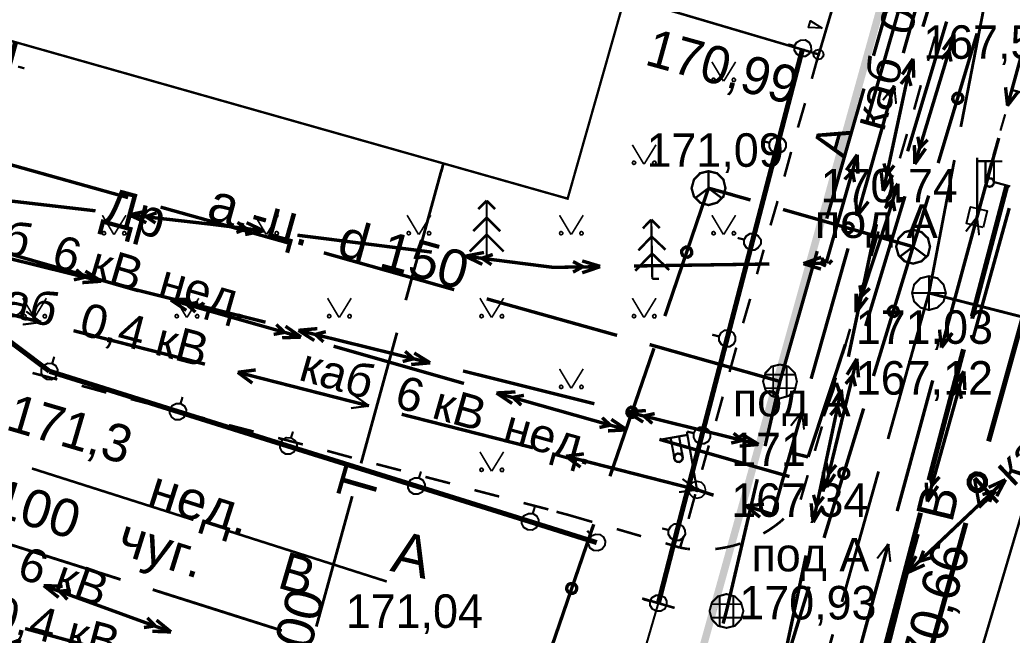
# Model space of a CAD drawing. Extents: x -2634 to -2115, y -2142 to -1393.
# Drawn here: x -2358.45 to -2329.15, y -1896.02 to -1877.85 of the extents above; entities that cross this region are included whole.
import ezdxf

# ---------------------------------------------------------------- set-up
doc = ezdxf.new("R2010")
doc.units = 0
doc.header["$MEASUREMENT"] = 0
for name, color, linetype in [('500_Дополн-Бордюры__п', 7, 'Continuous'), ('500_Дороги-Проезжие_ч', 7, 'Continuous'), ('500_Линии_-Линии_связ', 7, 'Continuous'), ('500_Линии_-Смотровые_', 7, 'Continuous'), ('500_Линии_-Фонари_час', 7, 'Continuous'), ('500_Линии_-Электрокаб', 7, 'Continuous'), ('500_Объект-Опоры', 7, 'Continuous'), ('500_Огражд-Ограждения', 7, 'Continuous'), ('500_Растит-Газоны__са', 7, 'Continuous'), ('500_Растит-Лес_и_лесо', 7, 'Continuous'), ('500_Рельеф-Высотные_о', 7, 'Continuous'), ('500_Строен-Здания', 7, 'Continuous'), ('500_Трубоп-Водопровод', 7, 'Continuous'), ('500_Трубоп-Канализаци', 7, 'Continuous'), ('500_Трубоп-Смотровые_', 7, 'Continuous'), ('500_Трубоп-Сооружения', 7, 'Continuous'), ('500_Трубоп-Теплосети', 7, 'Continuous'), ('Красные_ли-Красные_ли', 7, 'Continuous'), ('Красные_ли-Оси_улиц_к', 7, 'Continuous')]:
    doc.layers.add(name, color=color, linetype=linetype)
doc.styles.add('TARIAL', font='Arial')

# ---------------------------------------------------------------- blocks, each defined once
blk = doc.blocks.new('block_25')
at = {"layer": '500_Растит-Газоны__са', "color": 0, "const_width": 0.05}
for points in [[(2.35, 3.02), (2.69, 2.45)], [(2.7, 2.45), (3.05, 3.02)], [(0, 0.57), (0.34, 0)], [(0.35, 0), (0.7, 0.57)]]:
    blk.add_lwpolyline(points, dxfattribs=at)
for points in [[(2.4, 2.54), (2.42, 2.53), (2.44, 2.51), (2.45, 2.49), (2.44, 2.46), (2.42, 2.45), (2.4, 2.44), (2.37, 2.45), (2.36, 2.46), (2.35, 2.49), (2.36, 2.51), (2.37, 2.53)], [(3, 2.54), (3.02, 2.53), (3.04, 2.51), (3.05, 2.49), (3.04, 2.46), (3.02, 2.44), (3, 2.44), (2.97, 2.44), (2.96, 2.46), (2.95, 2.49), (2.96, 2.51), (2.97, 2.53)], [(0.05, 0.09), (0.07, 0.08), (0.09, 0.06), (0.1, 0.04), (0.09, 0.01), (0.07, 0), (0.05, -0.01), (0.02, 0), (0.01, 0.01), (0, 0.04), (0.01, 0.06), (0.02, 0.08)], [(0.65, 0.09), (0.68, 0.08), (0.69, 0.06), (0.7, 0.04), (0.69, 0.01), (0.68, -0.01), (0.65, -0.01), (0.63, -0.01), (0.61, 0.01), (0.6, 0.04), (0.61, 0.06), (0.63, 0.08)]]:
    blk.add_lwpolyline(points, close=True, dxfattribs=at)

msp = doc.modelspace()

# ---------------------------------------------------------------- linework, layer by layer
at = {"layer": '500_Дополн-Бордюры__п', "color": 1, "const_width": 0.075}
for points in [[(-2331.64, -1879.06), (-2331.43, -1878.34)], [(-2334.87, -1878.87), (-2335.07, -1879.59)], [(-2332.05, -1880.5), (-2331.85, -1879.78)], [(-2335.27, -1880.31), (-2335.48, -1881.03)], [(-2332.47, -1881.94), (-2332.26, -1881.22)], [(-2335.68, -1881.75), (-2335.88, -1882.48)], [(-2332.89, -1883.38), (-2332.68, -1882.66)], [(-2336.08, -1883.2), (-2336.29, -1883.92)], [(-2333.31, -1884.82), (-2333.1, -1884.1)], [(-2336.49, -1884.64), (-2336.69, -1885.36)], [(-2333.73, -1886.26), (-2333.52, -1885.54)], [(-2336.89, -1886.09), (-2337.1, -1886.81)], [(-2334.15, -1887.7), (-2333.94, -1886.98)], [(-2337.3, -1887.53), (-2337.5, -1888.25)], [(-2358.08, -1888.28), (-2357.35, -1888.47)], [(-2334.56, -1889.14), (-2334.36, -1888.42)], [(-2356.63, -1888.66), (-2355.9, -1888.86)], [(-2355.18, -1889.05), (-2354.45, -1889.24)], [(-2337.7, -1888.98), (-2337.9, -1889.7)], [(-2353.73, -1889.43), (-2353, -1889.62)], [(-2352.28, -1889.82), (-2351.55, -1890.01)], [(-2334.98, -1890.58), (-2334.77, -1889.86)], [(-2350.83, -1890.2), (-2350.1, -1890.39)], [(-2338.11, -1890.42), (-2338.31, -1891.14)], [(-2349.38, -1890.58), (-2348.65, -1890.78)], [(-2347.93, -1890.97), (-2347.2, -1891.16)], [(-2346.48, -1891.35), (-2345.75, -1891.54)], [(-2335.4, -1892.02), (-2335.19, -1891.3)], [(-2345.03, -1891.74), (-2344.3, -1891.93)], [(-2338.51, -1891.86), (-2338.71, -1892.59)], [(-2343.58, -1892.12), (-2342.85, -1892.31)], [(-2342.27, -1892.47), (-2342.61, -1892.38)], [(-2342.27, -1892.47), (-2341.55, -1892.68)], [(-2336.35, -1892.93), (-2336.16, -1892.8)], [(-2336.16, -1892.8), (-2335.98, -1892.66)], [(-2335.98, -1892.66), (-2335.9, -1892.58)], [(-2340.83, -1892.89), (-2340.11, -1893.1)], [(-2338.96, -1893.44), (-2338.86, -1893.11)], [(-2336.5, -1893.02), (-2336.35, -1892.93)], [(-2339.39, -1893.31), (-2338.96, -1893.44)], [(-2338.92, -1893.31), (-2338.96, -1893.44)], [(-2338.96, -1893.44), (-2338.73, -1893.48)], [(-2337.83, -1893.47), (-2337.6, -1893.43)], [(-2337.6, -1893.43), (-2337.38, -1893.38)], [(-2337.38, -1893.38), (-2337.18, -1893.32)], [(-2338.73, -1893.48), (-2338.67, -1893.48)], [(-2337.92, -1893.48), (-2337.83, -1893.47)]]:
    msp.add_lwpolyline(points, dxfattribs=at)
at = {"layer": '500_Линии_-Линии_связ', "color": 0, "const_width": 0.1}
for points in [[(-2330.19, -1878.25), (-2331.34, -1882.08)], [(-2338.12, -1882.82), (-2339.41, -1886.6)], [(-2336.88, -1883.17), (-2338.12, -1882.82)], [(-2338.12, -1882.82), (-2337.4, -1883.02)], [(-2331.62, -1883.04), (-2332.08, -1884.55)], [(-2332.08, -1884.55), (-2335.92, -1883.45)], [(-2332.08, -1884.55), (-2331.86, -1883.83)], [(-2332.08, -1884.55), (-2333.25, -1888.37)], [(-2339.73, -1887.55), (-2341.03, -1891.33)], [(-2333.54, -1889.33), (-2334.71, -1893.15)], [(-2341.51, -1892.75), (-2342.81, -1896.54)], [(-2335.15, -1894.59), (-2336.32, -1898.41)]]:
    msp.add_lwpolyline(points, dxfattribs=at)
for points in [[(-2330.62, -1880.21), (-2330.66, -1880.27), (-2330.73, -1880.31), (-2330.8, -1880.31), (-2330.87, -1880.27), (-2330.91, -1880.2), (-2330.9, -1880.12), (-2330.86, -1880.06), (-2330.8, -1880.02), (-2330.72, -1880.02), (-2330.65, -1880.06), (-2330.61, -1880.13)], [(-2334.04, -1884.14), (-2334.11, -1884.1), (-2334.15, -1884.03), (-2334.14, -1883.96), (-2334.1, -1883.89), (-2334.04, -1883.85), (-2333.96, -1883.85), (-2333.89, -1883.89), (-2333.85, -1883.96), (-2333.86, -1884.04), (-2333.9, -1884.1), (-2333.96, -1884.14)], [(-2338.62, -1884.76), (-2338.66, -1884.82), (-2338.73, -1884.86), (-2338.81, -1884.85), (-2338.88, -1884.81), (-2338.91, -1884.74), (-2338.91, -1884.66), (-2338.86, -1884.6), (-2338.79, -1884.56), (-2338.71, -1884.57), (-2338.65, -1884.61), (-2338.62, -1884.68)], [(-2332.52, -1886.51), (-2332.56, -1886.57), (-2332.63, -1886.61), (-2332.71, -1886.6), (-2332.77, -1886.56), (-2332.81, -1886.49), (-2332.81, -1886.42), (-2332.76, -1886.35), (-2332.7, -1886.31), (-2332.62, -1886.32), (-2332.55, -1886.36), (-2332.52, -1886.43)], [(-2340.24, -1889.49), (-2340.28, -1889.55), (-2340.35, -1889.59), (-2340.43, -1889.58), (-2340.49, -1889.54), (-2340.53, -1889.47), (-2340.52, -1889.39), (-2340.48, -1889.33), (-2340.41, -1889.29), (-2340.33, -1889.3), (-2340.27, -1889.34), (-2340.23, -1889.41)], [(-2333.98, -1891.29), (-2334.02, -1891.35), (-2334.09, -1891.39), (-2334.17, -1891.39), (-2334.24, -1891.34), (-2334.27, -1891.28), (-2334.27, -1891.2), (-2334.23, -1891.13), (-2334.16, -1891.1), (-2334.08, -1891.1), (-2334.02, -1891.14), (-2333.98, -1891.21)], [(-2342.02, -1894.69), (-2342.06, -1894.76), (-2342.13, -1894.79), (-2342.21, -1894.78), (-2342.27, -1894.74), (-2342.31, -1894.67), (-2342.3, -1894.59), (-2342.26, -1894.53), (-2342.19, -1894.5), (-2342.11, -1894.5), (-2342.05, -1894.54), (-2342.01, -1894.61)]]:
    msp.add_lwpolyline(points, close=True, dxfattribs=at)
at = {"layer": '500_Линии_-Смотровые_', "color": 0, "const_width": 0.07}
for points in [[(-2338.12, -1882.32), (-2337.87, -1882.38), (-2337.68, -1882.57), (-2337.62, -1882.82), (-2337.68, -1883.07), (-2337.87, -1883.25), (-2338.12, -1883.32), (-2338.37, -1883.25), (-2338.55, -1883.07), (-2338.62, -1882.82), (-2338.55, -1882.57), (-2338.37, -1882.38)], [(-2338.12, -1882.77), (-2338.12, -1882.77), (-2338.12, -1882.77), (-2338.12, -1882.77), (-2338.12, -1882.77), (-2338.12, -1882.77), (-2338.12, -1882.77), (-2338.12, -1882.77), (-2338.12, -1882.77), (-2338.12, -1882.77), (-2338.12, -1882.77), (-2338.12, -1882.77)], [(-2332.08, -1884.05), (-2331.83, -1884.12), (-2331.64, -1884.3), (-2331.58, -1884.55), (-2331.64, -1884.8), (-2331.83, -1884.98), (-2332.08, -1885.05), (-2332.33, -1884.98), (-2332.51, -1884.8), (-2332.58, -1884.55), (-2332.51, -1884.3), (-2332.33, -1884.12)], [(-2332.08, -1884.5), (-2332.08, -1884.5), (-2332.08, -1884.5), (-2332.08, -1884.5), (-2332.08, -1884.5), (-2332.08, -1884.5), (-2332.08, -1884.5), (-2332.08, -1884.5), (-2332.08, -1884.5), (-2332.08, -1884.5), (-2332.08, -1884.5), (-2332.08, -1884.5)]]:
    msp.add_lwpolyline(points, close=True, dxfattribs=at)
at = {"layer": '500_Линии_-Смотровые_', "color": 0, "const_width": 0.065}
for points in [[(-2338.12, -1882.32), (-2338.12, -1882.82)], [(-2338.52, -1883.12), (-2338.12, -1882.82)], [(-2338.12, -1882.82), (-2337.72, -1883.12)], [(-2332.08, -1884.05), (-2332.08, -1884.55)], [(-2332.48, -1884.85), (-2332.08, -1884.55)], [(-2332.08, -1884.55), (-2331.68, -1884.85)]]:
    msp.add_lwpolyline(points, dxfattribs=at)
at = {"layer": '500_Линии_-Фонари_час', "color": 0, "const_width": 0.065}
for points in [[(-2330.19, -1883.67), (-2330.19, -1881.92)], [(-2329.44, -1882.03), (-2330.19, -1882.02)], [(-2329.94, -1882.67), (-2329.94, -1882.02)], [(-2329.69, -1882.68), (-2329.69, -1882.03)], [(-2329.94, -1882.65), (-2329.94, -1882.52)], [(-2329.69, -1882.65), (-2329.69, -1882.53)], [(-2329.69, -1882.65), (-2329.69, -1882.53)], [(-2329.94, -1882.62), (-2329.94, -1882.62)], [(-2339.48, -1890.24), (-2338.75, -1890.11)], [(-2339.12, -1890.83), (-2339.24, -1890.19)], [(-2338.88, -1890.79), (-2338.99, -1890.15)], [(-2338.46, -1891.73), (-2338.76, -1890.01)], [(-2339.13, -1890.81), (-2339.15, -1890.69)], [(-2339.13, -1890.81), (-2339.15, -1890.69)], [(-2338.88, -1890.77), (-2338.9, -1890.64)], [(-2338.89, -1890.74), (-2338.89, -1890.74)]]:
    msp.add_lwpolyline(points, dxfattribs=at)
at = {"layer": '500_Линии_-Фонари_час', "color": 0, "const_width": 0.07}
for points in [[(-2329.94, -1882.65), (-2329.92, -1882.59), (-2329.88, -1882.54), (-2329.82, -1882.53), (-2329.75, -1882.54), (-2329.71, -1882.59), (-2329.69, -1882.65), (-2329.71, -1882.71), (-2329.75, -1882.76), (-2329.82, -1882.78), (-2329.88, -1882.76), (-2329.92, -1882.71)], [(-2339.13, -1890.81), (-2339.12, -1890.74), (-2339.09, -1890.69), (-2339.03, -1890.66), (-2338.96, -1890.67), (-2338.91, -1890.71), (-2338.88, -1890.77), (-2338.89, -1890.83), (-2338.93, -1890.88), (-2338.98, -1890.91), (-2339.05, -1890.9), (-2339.1, -1890.87)]]:
    msp.add_lwpolyline(points, close=True, dxfattribs=at)
at = {"layer": '500_Линии_-Электрокаб', "color": 12, "const_width": 0.1}
for points in [[(-2330.62, -1874.22), (-2331.79, -1878.05)], [(-2332.35, -1877.03), (-2333.45, -1880.87)], [(-2332.24, -1881.73), (-2331.09, -1877.9)], [(-2330.87, -1878.28), (-2332.03, -1882.11)], [(-2330.87, -1878.28), (-2331.19, -1878.73)], [(-2330.87, -1878.28), (-2330.86, -1878.84)], [(-2331.02, -1878.76), (-2331.25, -1879)], [(-2331.02, -1878.77), (-2330.96, -1879.08)], [(-2332.08, -1879), (-2332.4, -1879.46)], [(-2332.08, -1879), (-2332.24, -1879.54)], [(-2332.08, -1879), (-2332.06, -1879.56)], [(-2332.24, -1879.54), (-2332.96, -1882.9)], [(-2332.27, -1879.53), (-2332.44, -1879.74)], [(-2332.23, -1879.49), (-2332.27, -1879.53)], [(-2332.23, -1879.49), (-2332.22, -1879.54)], [(-2332.22, -1879.54), (-2332.14, -1879.8)], [(-2331.94, -1881.3), (-2331.88, -1881.63)], [(-2331.65, -1881.39), (-2331.88, -1881.63)], [(-2332.04, -1881.55), (-2332.03, -1882.11)], [(-2331.71, -1881.65), (-2332.03, -1882.11)], [(-2333.73, -1881.83), (-2334.65, -1885.04)], [(-2333.73, -1881.83), (-2334.05, -1882.29)], [(-2333.73, -1881.83), (-2333.71, -1882.39)], [(-2333.87, -1882.32), (-2334.1, -1882.56)], [(-2333.87, -1882.32), (-2333.81, -1882.64)], [(-2332.94, -1882.09), (-2332.85, -1882.42)], [(-2332.64, -1882.15), (-2332.85, -1882.42)], [(-2333.02, -1882.35), (-2332.96, -1882.9)], [(-2332.68, -1882.43), (-2332.96, -1882.9)], [(-2332.87, -1883.8), (-2332.53, -1882.69)], [(-2332.85, -1883.14), (-2332.53, -1882.69)], [(-2332.52, -1883.25), (-2332.53, -1882.69)], [(-2356.22, -1883.49), (-2360.19, -1883.03)], [(-2332.32, -1883.06), (-2333.48, -1886.89)], [(-2332.91, -1883.41), (-2332.68, -1883.17)], [(-2332.62, -1883.5), (-2332.68, -1883.17)], [(-2354.68, -1883.49), (-2355.23, -1883.61)], [(-2329.24, -1883.41), (-2330.31, -1887.26)], [(-2352.77, -1883.89), (-2355.23, -1883.61)], [(-2354.72, -1883.84), (-2355.23, -1883.61)], [(-2354.42, -1883.55), (-2354.73, -1883.66)], [(-2354.45, -1883.85), (-2354.73, -1883.66)], [(-2351.25, -1884.08), (-2352.77, -1883.89)], [(-2351.76, -1884.02), (-2352.06, -1884.13)], [(-2351.76, -1884.02), (-2352.03, -1883.83)], [(-2351.25, -1884.08), (-2351.8, -1884.19)], [(-2351.25, -1884.08), (-2351.76, -1883.84)], [(-2333.16, -1883.88), (-2333.99, -1887.8)], [(-2333.76, -1886.49), (-2332.87, -1883.8)], [(-2346.29, -1884.71), (-2350.26, -1884.21)], [(-2359.93, -1884.61), (-2356.05, -1885.57)], [(-2354.96, -1885.85), (-2358.8, -1884.75)], [(-2344.75, -1884.72), (-2345.3, -1884.83)], [(-2342.71, -1885.16), (-2345.3, -1884.83)], [(-2344.8, -1885.07), (-2345.3, -1884.83)], [(-2344.49, -1884.78), (-2344.81, -1884.89)], [(-2344.53, -1885.08), (-2344.81, -1884.89)], [(-2334.79, -1884.86), (-2335.32, -1885.05)], [(-2334.66, -1884.95), (-2334.82, -1885.04)], [(-2334.77, -1884.87), (-2334.74, -1885.01)], [(-2334.47, -1884.95), (-2334.57, -1885.06)], [(-2356.79, -1885.23), (-2356.53, -1885.45)], [(-2341.32, -1885.14), (-2342.71, -1885.16)], [(-2341.83, -1885.14), (-2342.12, -1884.99)], [(-2341.83, -1885.14), (-2342.12, -1885.3)], [(-2341.32, -1885.13), (-2341.85, -1884.97)], [(-2341.32, -1885.14), (-2341.85, -1885.32)], [(-2336.32, -1885.06), (-2340.32, -1885.12)], [(-2334.65, -1885.04), (-2335.32, -1885.05)], [(-2334.8, -1885.21), (-2335.32, -1885.05)], [(-2334.65, -1885.12), (-2334.82, -1885.04)], [(-2356.86, -1885.53), (-2356.53, -1885.45)], [(-2356.52, -1885.27), (-2356.05, -1885.57)], [(-2356.61, -1885.61), (-2356.05, -1885.57)], [(-2355.08, -1885.81), (-2351.2, -1886.78)], [(-2333.6, -1886.01), (-2333.65, -1885.69)], [(-2333.6, -1886.01), (-2333.36, -1885.78)], [(-2353.44, -1886.1), (-2354, -1886.12)], [(-2350.15, -1887.22), (-2354, -1886.12)], [(-2353.54, -1886.43), (-2354, -1886.12)], [(-2333.76, -1886.49), (-2333.76, -1885.94)], [(-2333.76, -1886.49), (-2333.43, -1886.05)], [(-2353.19, -1886.19), (-2353.52, -1886.26)], [(-2353.27, -1886.48), (-2353.52, -1886.26)], [(-2350.64, -1887.08), (-2350.88, -1886.85)], [(-2350.15, -1887.22), (-2350.61, -1886.9)], [(-2350.23, -1887.02), (-2349.67, -1886.97)], [(-2350.64, -1887.08), (-2350.96, -1887.14)], [(-2350.15, -1887.22), (-2350.71, -1887.24)], [(-2350.23, -1887.02), (-2346.34, -1887.98)], [(-2350.23, -1887.02), (-2349.76, -1887.32)], [(-2349.73, -1887.14), (-2349.42, -1887.06)], [(-2349.73, -1887.14), (-2349.49, -1887.36)], [(-2345.34, -1888.59), (-2349.19, -1887.49)], [(-2335.18, -1890.76), (-2334.08, -1887.44)], [(-2347.15, -1887.94), (-2346.83, -1887.86)], [(-2347.08, -1887.64), (-2346.83, -1887.86)], [(-2346.81, -1887.69), (-2346.34, -1887.98)], [(-2333.74, -1887.86), (-2334.66, -1891.64)], [(-2333.74, -1887.86), (-2334.03, -1888.33)], [(-2333.74, -1887.86), (-2333.69, -1888.41)], [(-2346.9, -1888.03), (-2346.34, -1887.98)], [(-2345.37, -1888.22), (-2341.49, -1889.19)], [(-2333.86, -1888.35), (-2334.07, -1888.6)], [(-2333.86, -1888.35), (-2333.78, -1888.67)], [(-2330.58, -1888.23), (-2331.66, -1892.08)], [(-2330.58, -1888.23), (-2330.89, -1888.69)], [(-2330.58, -1888.23), (-2330.55, -1888.78)], [(-2334.2, -1888.77), (-2335.03, -1892.69)], [(-2334.2, -1888.77), (-2334.48, -1889.25)], [(-2334.2, -1888.77), (-2334.14, -1889.33)], [(-2330.72, -1888.71), (-2330.94, -1888.96)], [(-2330.72, -1888.72), (-2330.65, -1889.04)], [(-2343.82, -1888.84), (-2344.38, -1888.87)], [(-2340.53, -1889.96), (-2344.38, -1888.87)], [(-2343.92, -1889.18), (-2344.38, -1888.87)], [(-2343.57, -1888.94), (-2343.9, -1889)], [(-2343.65, -1889.23), (-2343.9, -1889)], [(-2334.31, -1889.27), (-2334.52, -1889.52)], [(-2334.31, -1889.27), (-2334.22, -1889.58)], [(-2341.02, -1889.82), (-2341.26, -1889.6)], [(-2340.53, -1889.96), (-2340.99, -1889.65)], [(-2340.52, -1889.43), (-2339.97, -1889.39)], [(-2340.52, -1889.43), (-2336.64, -1890.39)], [(-2340.52, -1889.43), (-2340.05, -1889.73)], [(-2340.03, -1889.55), (-2339.71, -1889.48)], [(-2340.03, -1889.55), (-2339.78, -1889.77)], [(-2341.02, -1889.82), (-2341.34, -1889.89)], [(-2340.53, -1889.96), (-2341.09, -1889.99)], [(-2337.38, -1890.06), (-2337.12, -1890.27)], [(-2337.11, -1890.1), (-2336.64, -1890.39)], [(-2335.73, -1891.34), (-2339.57, -1890.24)], [(-2337.45, -1890.35), (-2337.12, -1890.27)], [(-2337.2, -1890.44), (-2336.64, -1890.39)], [(-2335.67, -1890.64), (-2335.18, -1890.76)], [(-2334.65, -1890.93), (-2334.57, -1891.26)], [(-2334.35, -1891), (-2334.57, -1891.26)], [(-2334.73, -1891.19), (-2334.7, -1891.63)], [(-2334.39, -1891.27), (-2334.63, -1891.65)], [(-2331.59, -1891.27), (-2331.52, -1891.6)], [(-2331.3, -1891.35), (-2331.52, -1891.6)], [(-2334.66, -1891.64), (-2334.77, -1891.61)], [(-2334.67, -1891.67), (-2334.77, -1891.61)], [(-2334.66, -1891.61), (-2334.77, -1891.61)], [(-2332.25, -1894.18), (-2329.35, -1891.43)], [(-2331.69, -1891.52), (-2331.66, -1892.08)], [(-2331.35, -1891.62), (-2331.66, -1892.08)], [(-2329.85, -1891.66), (-2329.35, -1891.43)], [(-2329.61, -1891.92), (-2329.35, -1891.43)], [(-2335.02, -1891.88), (-2334.93, -1892.2)], [(-2334.72, -1891.94), (-2334.93, -1892.2)], [(-2330.03, -1891.87), (-2329.71, -1891.77)], [(-2329.82, -1892.09), (-2329.71, -1891.77)], [(-2335.09, -1892.13), (-2335.03, -1892.69)], [(-2334.75, -1892.21), (-2335.03, -1892.69)], [(-2331.93, -1893.04), (-2332.25, -1894.18)], [(-2335.24, -1893.67), (-2336.07, -1897.58)], [(-2332.25, -1894.18), (-2331.99, -1893.69)], [(-2331.88, -1893.83), (-2331.77, -1893.53)], [(-2331.88, -1893.84), (-2331.56, -1893.74)], [(-2332.25, -1894.18), (-2331.74, -1893.95)], [(-2332.96, -1896.96), (-2332.25, -1894.18)], [(-2353.99, -1895.93), (-2357.75, -1894.56)], [(-2357.31, -1894.91), (-2357.75, -1894.56)], [(-2357.19, -1894.58), (-2357.75, -1894.56)], [(-2356.95, -1894.69), (-2357.28, -1894.73)], [(-2357.05, -1894.97), (-2357.28, -1894.73)], [(-2354.46, -1895.75), (-2354.69, -1895.51)], [(-2354.47, -1895.75), (-2354.79, -1895.8)], [(-2353.99, -1895.93), (-2354.42, -1895.58)], [(-2353.99, -1895.93), (-2354.54, -1895.91)]]:
    msp.add_lwpolyline(points, dxfattribs=at)
at = {"layer": '500_Линии_-Электрокаб', "color": 1}
for points, const_width in [([(-2331.28, -1874.98), (-2332.37, -1878.83)], 0.1), ([(-2328.23, -1876.52), (-2329.29, -1880.38)], 0.1), ([(-2332.64, -1879.79), (-2333.73, -1883.64)], 0.1), ([(-2332.64, -1879.79), (-2332.97, -1880.22)], 0.06), ([(-2332.64, -1879.79), (-2332.58, -1880.33)], 0.06), ([(-2329.35, -1879.84), (-2329.29, -1880.38)], 0.1), ([(-2328.96, -1879.95), (-2329.29, -1880.38)], 0.1), ([(-2329.55, -1881.34), (-2330.19, -1883.67)], 0.1), ([(-2333.78, -1883.11), (-2333.73, -1883.64)], 0.1), ([(-2333.4, -1883.22), (-2333.73, -1883.64)], 0.1), ([(-2330.19, -1883.67), (-2330.06, -1883.19)], 0.06), ([(-2330.19, -1883.67), (-2331.24, -1887.53)], 0.1), ([(-2330.19, -1883.67), (-2330.52, -1884.1)], 0.06), ([(-2330.19, -1883.67), (-2330.13, -1884.21)], 0.06), ([(-2334, -1884.6), (-2335.09, -1888.45)], 0.1), ([(-2357.83, -1886.78), (-2361.71, -1885.79)], 0.1), ([(-2357.83, -1886.78), (-2358.27, -1886.46)], 0.06), ([(-2357.83, -1886.78), (-2358.37, -1886.85)], 0.06), ([(-2331.3, -1887), (-2331.24, -1887.53)], 0.1), ([(-2352.99, -1888.02), (-2356.87, -1887.03)], 0.1), ([(-2330.92, -1887.1), (-2331.24, -1887.53)], 0.1), ([(-2351.49, -1888.19), (-2352.02, -1888.26)], 0.1), ([(-2348.15, -1889.25), (-2352.02, -1888.26)], 0.1), ([(-2351.59, -1888.58), (-2352.02, -1888.26)], 0.1), ([(-2331.5, -1888.5), (-2332.55, -1892.36)], 0.1), ([(-2348.15, -1889.25), (-2348.58, -1888.94)], 0.06), ([(-2348.15, -1889.25), (-2348.68, -1889.32)], 0.06), ([(-2343.3, -1890.49), (-2347.18, -1889.5)], 0.1), ([(-2335.36, -1889.42), (-2336.22, -1892.46)], 0.1), ([(-2335.36, -1889.42), (-2335.69, -1889.84)], 0.06), ([(-2335.36, -1889.42), (-2335.3, -1889.95)], 0.06), ([(-2341.8, -1890.67), (-2342.33, -1890.74)], 0.1), ([(-2338.46, -1891.73), (-2342.33, -1890.74)], 0.1), ([(-2341.9, -1891.06), (-2342.33, -1890.74)], 0.1), ([(-2338.46, -1891.73), (-2338.89, -1891.41)], 0.06), ([(-2338.46, -1891.73), (-2338.99, -1891.8)], 0.06), ([(-2337.97, -1891.89), (-2338.46, -1891.73)], 0.1), ([(-2338.46, -1891.73), (-2337.98, -1891.89)], 0.06), ([(-2336.48, -1892.16), (-2337.02, -1892.2)], 0.1), ([(-2336.22, -1892.46), (-2337.02, -1892.2)], 0.1), ([(-2336.6, -1892.54), (-2337.02, -1892.2)], 0.1), ([(-2332.81, -1893.33), (-2333.86, -1897.19)], 0.1), ([(-2332.81, -1893.33), (-2333.14, -1893.76)], 0.06), ([(-2332.81, -1893.33), (-2332.75, -1893.86)], 0.06), ([(-2332.25, -1894.18), (-2332.11, -1893.7)], 0.06), ([(-2332.25, -1894.18), (-2332.37, -1894.67)], 0.06), ([(-2358.3, -1895.83), (-2354.44, -1896.89)], 0.1)]:
    msp.add_lwpolyline(points, dxfattribs=dict(at, const_width=const_width))
at = {"layer": '500_Объект-Опоры', "color": 0}
msp.add_lwpolyline([(-2330.01, -1883.98), (-2330.5, -1883.86), (-2330.38, -1883.37), (-2329.89, -1883.49)], close=True, dxfattribs=at)
at = {"layer": '500_Объект-Опоры', "color": 1, "const_width": 0.05}
msp.add_lwpolyline([(-2338.46, -1891.48), (-2338.33, -1891.51), (-2338.24, -1891.61), (-2338.21, -1891.73), (-2338.24, -1891.86), (-2338.33, -1891.95), (-2338.46, -1891.98), (-2338.58, -1891.95), (-2338.67, -1891.86), (-2338.71, -1891.73), (-2338.67, -1891.61), (-2338.58, -1891.51)], close=True, dxfattribs=at)
at = {"layer": '500_Объект-Опоры', "color": 1}
msp.add_lwpolyline([(-2338.46, -1891.68), (-2338.43, -1891.69), (-2338.41, -1891.71), (-2338.41, -1891.73), (-2338.41, -1891.76), (-2338.43, -1891.77), (-2338.46, -1891.78), (-2338.48, -1891.77), (-2338.5, -1891.76), (-2338.51, -1891.73), (-2338.5, -1891.71), (-2338.48, -1891.69)], close=True, dxfattribs=at)
at = {"layer": '500_Огражд-Ограждения', "color": 0}
for points, const_width in [([(-2357.58, -1888.23), (-2360.62, -1885.94), (-2358.58, -1878.51)], 0.15), ([(-2339.6, -1895.08), (-2339.06, -1892.98), (-2335.34, -1878.69)], 0.15), ([(-2335.77, -1878.57), (-2335.58, -1878.62)], 0.065), ([(-2358.32, -1879.28), (-2358.51, -1879.23)], 0.065), ([(-2336.52, -1881.43), (-2336.32, -1881.48)], 0.065), ([(-2337.26, -1884.29), (-2337.07, -1884.34)], 0.065), ([(-2338.01, -1887.15), (-2337.81, -1887.2)], 0.065), ([(-2357.44, -1887.8), (-2357.5, -1888)], 0.065), ([(-2341.42, -1893.29), (-2343.39, -1892.67), (-2346.75, -1891.62), (-2350.53, -1890.44), (-2353.79, -1889.42), (-2357.58, -1888.23)], 0.15), ([(-2353.65, -1888.99), (-2353.71, -1889.18)], 0.065), ([(-2350.39, -1890.01), (-2350.45, -1890.2)], 0.065), ([(-2338.75, -1890.01), (-2338.55, -1890.06)], 0.065), ([(-2346.61, -1891.19), (-2346.67, -1891.38)], 0.065), ([(-2343.25, -1892.24), (-2343.31, -1892.43)], 0.065), ([(-2341.7, -1892.94), (-2341.57, -1893.09)], 0.065), ([(-2339.49, -1892.87), (-2339.3, -1892.92)], 0.065), ([(-2340.08, -1894.94), (-2339.12, -1895.22)], 0.075), ([(-2340.04, -1894.97), (-2339.84, -1895.02)], 0.065)]:
    msp.add_lwpolyline(points, dxfattribs=dict(at, const_width=const_width))
for points in [[(-2335.58, -1878.62), (-2335.51, -1878.51), (-2335.4, -1878.45), (-2335.27, -1878.44), (-2335.16, -1878.51), (-2335.1, -1878.62), (-2335.09, -1878.75), (-2335.16, -1878.86), (-2335.27, -1878.93), (-2335.4, -1878.93), (-2335.51, -1878.86), (-2335.58, -1878.75)], [(-2336.32, -1881.48), (-2336.26, -1881.37), (-2336.15, -1881.31), (-2336.02, -1881.3), (-2335.91, -1881.37), (-2335.84, -1881.48), (-2335.84, -1881.61), (-2335.9, -1881.72), (-2336.01, -1881.79), (-2336.14, -1881.79), (-2336.26, -1881.72), (-2336.32, -1881.61)], [(-2337.07, -1884.34), (-2337, -1884.23), (-2336.89, -1884.16), (-2336.76, -1884.16), (-2336.65, -1884.23), (-2336.58, -1884.34), (-2336.58, -1884.47), (-2336.65, -1884.58), (-2336.76, -1884.65), (-2336.89, -1884.65), (-2337, -1884.58), (-2337.07, -1884.47)], [(-2337.81, -1887.2), (-2337.75, -1887.09), (-2337.64, -1887.02), (-2337.51, -1887.02), (-2337.39, -1887.09), (-2337.33, -1887.2), (-2337.33, -1887.33), (-2337.39, -1887.44), (-2337.5, -1887.51), (-2337.63, -1887.51), (-2337.74, -1887.44), (-2337.81, -1887.33)], [(-2357.5, -1888), (-2357.4, -1888.06), (-2357.34, -1888.18), (-2357.34, -1888.31), (-2357.41, -1888.42), (-2357.52, -1888.48), (-2357.65, -1888.47), (-2357.76, -1888.4), (-2357.82, -1888.29), (-2357.82, -1888.16), (-2357.75, -1888.05), (-2357.63, -1887.99)], [(-2353.71, -1889.18), (-2353.6, -1889.25), (-2353.54, -1889.36), (-2353.55, -1889.49), (-2353.62, -1889.6), (-2353.73, -1889.66), (-2353.86, -1889.66), (-2353.97, -1889.59), (-2354.03, -1889.47), (-2354.03, -1889.34), (-2353.96, -1889.24), (-2353.84, -1889.18)], [(-2338.55, -1890.06), (-2338.49, -1889.95), (-2338.38, -1889.88), (-2338.25, -1889.88), (-2338.14, -1889.95), (-2338.07, -1890.06), (-2338.07, -1890.19), (-2338.13, -1890.3), (-2338.25, -1890.37), (-2338.38, -1890.37), (-2338.49, -1890.3), (-2338.55, -1890.19)], [(-2350.45, -1890.2), (-2350.34, -1890.27), (-2350.28, -1890.38), (-2350.29, -1890.51), (-2350.36, -1890.62), (-2350.47, -1890.68), (-2350.6, -1890.68), (-2350.71, -1890.61), (-2350.77, -1890.49), (-2350.77, -1890.36), (-2350.7, -1890.25), (-2350.58, -1890.19)], [(-2346.67, -1891.38), (-2346.56, -1891.45), (-2346.5, -1891.57), (-2346.51, -1891.7), (-2346.58, -1891.8), (-2346.69, -1891.86), (-2346.82, -1891.86), (-2346.93, -1891.79), (-2346.99, -1891.68), (-2346.99, -1891.55), (-2346.92, -1891.44), (-2346.8, -1891.38)], [(-2343.31, -1892.43), (-2343.2, -1892.5), (-2343.14, -1892.62), (-2343.15, -1892.75), (-2343.22, -1892.86), (-2343.33, -1892.92), (-2343.46, -1892.91), (-2343.57, -1892.84), (-2343.63, -1892.73), (-2343.63, -1892.6), (-2343.56, -1892.49), (-2343.44, -1892.43)], [(-2339.3, -1892.92), (-2339.23, -1892.81), (-2339.12, -1892.74), (-2338.99, -1892.74), (-2338.88, -1892.81), (-2338.82, -1892.92), (-2338.81, -1893.05), (-2338.88, -1893.16), (-2338.99, -1893.23), (-2339.12, -1893.23), (-2339.23, -1893.16), (-2339.3, -1893.05)], [(-2341.58, -1893.09), (-2341.46, -1893.04), (-2341.33, -1893.05), (-2341.22, -1893.13), (-2341.17, -1893.25), (-2341.18, -1893.38), (-2341.26, -1893.48), (-2341.38, -1893.53), (-2341.51, -1893.52), (-2341.61, -1893.45), (-2341.66, -1893.33), (-2341.65, -1893.2)], [(-2339.84, -1895.02), (-2339.78, -1894.91), (-2339.67, -1894.84), (-2339.54, -1894.84), (-2339.42, -1894.9), (-2339.36, -1895.01), (-2339.36, -1895.14), (-2339.42, -1895.26), (-2339.53, -1895.32), (-2339.66, -1895.32), (-2339.77, -1895.26), (-2339.84, -1895.15)]]:
    msp.add_lwpolyline(points, close=True, dxfattribs=at)
at = {"layer": '500_Огражд-Ограждения', "color": 255}
msp.add_lwpolyline([(-2340.67, -1898.76), (-2339.6, -1895.08)], dxfattribs=at)
at = {"layer": '500_Растит-Лес_и_лесо', "color": 94}
for points, const_width in [([(-2344.92, -1883.44), (-2344.67, -1883.19)], 0.075), ([(-2344.42, -1883.44), (-2344.67, -1883.19)], 0.075), ([(-2344.67, -1884.94), (-2344.67, -1883.19)], 0.065), ([(-2345.07, -1884.09), (-2344.67, -1883.69)], 0.075), ([(-2344.27, -1884.09), (-2344.67, -1883.69)], 0.075), ([(-2340.06, -1884.01), (-2339.81, -1883.75)], 0.075), ([(-2339.56, -1884), (-2339.81, -1883.75)], 0.075), ([(-2339.78, -1885.5), (-2339.81, -1883.75)], 0.065), ([(-2345.17, -1884.69), (-2344.67, -1884.19)], 0.075), ([(-2344.17, -1884.69), (-2344.67, -1884.19)], 0.075), ([(-2340.19, -1884.66), (-2339.8, -1884.25)], 0.075), ([(-2339.39, -1884.64), (-2339.8, -1884.25)], 0.075), ([(-2344.67, -1884.94), (-2344.67, -1884.74)], 0.065), ([(-2344.47, -1884.94), (-2344.67, -1884.94)], 0.065), ([(-2340.28, -1885.26), (-2339.79, -1884.75)], 0.075), ([(-2339.28, -1885.24), (-2339.79, -1884.75)], 0.075), ([(-2339.78, -1885.5), (-2339.78, -1885.3)], 0.065), ([(-2339.58, -1885.5), (-2339.78, -1885.5)], 0.065)]:
    msp.add_lwpolyline(points, dxfattribs=dict(at, const_width=const_width))
at = {"layer": '500_Рельеф-Высотные_о', "color": 0}
for points in [[(-2334.76, -1878.09), (-2335.17, -1878.07), (-2335.11, -1877.88)], [(-2334.87, -1878.72), (-2334.79, -1878.74), (-2334.74, -1878.79), (-2334.72, -1878.87), (-2334.74, -1878.94), (-2334.79, -1879), (-2334.87, -1879.02), (-2334.94, -1879), (-2335, -1878.94), (-2335.02, -1878.87), (-2335, -1878.79), (-2334.94, -1878.74)]]:
    msp.add_lwpolyline(points, close=True, dxfattribs=at)
at = {"layer": '500_Строен-Здания', "color": 0, "const_width": 0.07}
msp.add_lwpolyline([(-2399.53, -1840.99), (-2334.14, -1859.63), (-2333.96, -1859.02), (-2329.39, -1860.38), (-2334.87, -1878.87), (-2340.59, -1877.18), (-2342.28, -1883.13), (-2360.27, -1878.03), (-2359.42, -1875.04), (-2376.01, -1870.34), (-2376.86, -1873.33), (-2394.68, -1868.28), (-2393.01, -1862.39), (-2404.52, -1859.13)], close=True, dxfattribs=at)
msp.add_lwpolyline([(-2340.54, -1877.19), (-2334.86, -1878.87), (-2329.39, -1860.38), (-2333.97, -1859.02)], dxfattribs=at)
at = {"layer": '500_Трубоп-Водопровод', "color": 94}
for points, const_width in [([(-2329.31, -1882.74), (-2330.33, -1886.61)], 0.15), ([(-2330.59, -1887.58), (-2331.61, -1891.45)], 0.15), ([(-2353.33, -1892.62), (-2358.1, -1891.1)], 0.075), ([(-2330.15, -1896.75), (-2328.73, -1891.96)], 0.075), ([(-2331.86, -1892.41), (-2332.88, -1896.28)], 0.15), ([(-2347.62, -1894.44), (-2352.38, -1892.92)], 0.075)]:
    msp.add_lwpolyline(points, dxfattribs=dict(at, const_width=const_width))
at = {"layer": '500_Трубоп-Канализаци', "color": 32, "const_width": 0.1}
for points in [[(-2333.25, -1878.91), (-2332.15, -1875.07)], [(-2334.63, -1883.72), (-2333.53, -1879.88)], [(-2355.26, -1883.1), (-2359.11, -1882.02)], [(-2350.45, -1884.46), (-2354.3, -1883.38)], [(-2345.63, -1885.82), (-2349.48, -1884.73)], [(-2336.01, -1888.53), (-2334.91, -1884.68)], [(-2340.82, -1887.17), (-2344.67, -1886.09)], [(-2336.01, -1888.53), (-2339.86, -1887.44)], [(-2336.45, -1890.44), (-2336.01, -1888.53)], [(-2336.01, -1888.53), (-2336.09, -1888.87)], [(-2337.59, -1895.31), (-2336.68, -1891.42)], [(-2337.69, -1895.68), (-2337.59, -1895.31)], [(-2337.59, -1895.31), (-2337.68, -1895.65)]]:
    msp.add_lwpolyline(points, dxfattribs=at)
at = {"layer": '500_Трубоп-Канализаци', "color": 34, "const_width": 0.085}
for points in [[(-2330.67, -1881.01), (-2329.91, -1877.08)], [(-2331.61, -1885.92), (-2330.86, -1881.99)], [(-2331.61, -1885.92), (-2331.82, -1886.64)], [(-2331.61, -1885.92), (-2327.74, -1886.91)], [(-2332.82, -1890.23), (-2331.74, -1886.37)], [(-2334.18, -1895.04), (-2333.1, -1891.19)], [(-2359.3, -1893.17), (-2355.48, -1894.38)], [(-2354.53, -1894.68), (-2350.72, -1895.89)], [(-2335.53, -1899.85), (-2334.45, -1896)]]:
    msp.add_lwpolyline(points, dxfattribs=at)
at = {"layer": '500_Трубоп-Смотровые_', "color": 0, "const_width": 0.06}
for points in [[(-2331.61, -1885.42), (-2331.36, -1885.48), (-2331.18, -1885.67), (-2331.11, -1885.92), (-2331.18, -1886.17), (-2331.36, -1886.35), (-2331.61, -1886.42), (-2331.86, -1886.35), (-2332.05, -1886.17), (-2332.11, -1885.92), (-2332.05, -1885.67), (-2331.86, -1885.48)], [(-2336.01, -1888.03), (-2335.76, -1888.09), (-2335.57, -1888.28), (-2335.51, -1888.53), (-2335.57, -1888.78), (-2335.76, -1888.96), (-2336.01, -1889.03), (-2336.26, -1888.96), (-2336.44, -1888.78), (-2336.51, -1888.53), (-2336.44, -1888.28), (-2336.26, -1888.09)], [(-2337.59, -1894.81), (-2337.34, -1894.88), (-2337.16, -1895.06), (-2337.09, -1895.31), (-2337.16, -1895.56), (-2337.34, -1895.75), (-2337.59, -1895.81), (-2337.84, -1895.75), (-2338.02, -1895.56), (-2338.09, -1895.31), (-2338.02, -1895.06), (-2337.84, -1894.88)]]:
    msp.add_lwpolyline(points, close=True, dxfattribs=at)
at = {"layer": '500_Трубоп-Смотровые_', "color": 0, "const_width": 0.055}
for points in [[(-2331.61, -1886.42), (-2331.61, -1885.42)], [(-2332.11, -1885.92), (-2331.11, -1885.92)], [(-2336.21, -1888.98), (-2336.21, -1888.08)], [(-2335.81, -1888.98), (-2335.81, -1888.08)], [(-2336.46, -1888.33), (-2335.56, -1888.33)], [(-2336.46, -1888.73), (-2335.56, -1888.73)], [(-2337.79, -1895.76), (-2337.79, -1894.86)], [(-2337.39, -1895.76), (-2337.39, -1894.86)], [(-2338.04, -1895.11), (-2337.14, -1895.11)], [(-2338.04, -1895.51), (-2337.14, -1895.51)]]:
    msp.add_lwpolyline(points, dxfattribs=at)
at = {"layer": '500_Трубоп-Смотровые_', "color": 0}
for points in [[(-2336.31, -1888.48), (-2336.31, -1888.48)], [(-2337.89, -1895.26), (-2337.89, -1895.26)]]:
    msp.add_lwpolyline(points, dxfattribs=at)
at = {"layer": '500_Трубоп-Сооружения', "color": 0, "const_width": 0.065}
for points in [[(-2329.16, -1879.92), (-2329.29, -1880.4)], [(-2328.9, -1879.99), (-2329.16, -1879.92)], [(-2329.36, -1880.64), (-2329.5, -1881.12)], [(-2329.57, -1881.36), (-2329.71, -1881.84)], [(-2329.78, -1882.08), (-2329.91, -1882.56)], [(-2329.69, -1882.64), (-2329.21, -1882.77)]]:
    msp.add_lwpolyline(points, dxfattribs=at)
at = {"layer": '500_Трубоп-Теплосети', "color": 174, "const_width": 0.085}
for points in [[(-2347.06, -1886.13), (-2346, -1882.27)], [(-2345.95, -1882.09), (-2346.01, -1882.33)], [(-2348.38, -1890.95), (-2347.32, -1887.09)], [(-2349.7, -1895.77), (-2348.64, -1891.92)]]:
    msp.add_lwpolyline(points, dxfattribs=at)
at = {"layer": 'Красные_ли-Красные_ли', "color": 12, "const_width": 0.22}
msp.add_lwpolyline([(-2284.3, -1701.86), (-2245.52, -1663.72), (-2237.3, -1633.7), (-2402.37, -1586.05), (-2505.18, -1957.78), (-2366.43, -1997.8)], close=True, dxfattribs=at)
at = {"layer": 'Красные_ли-Оси_улиц_к', "color": 12, "const_width": 0.15}
for points in [[(-2323.83, -1868.62), (-2329.85, -1890.3)], [(-2330.52, -1892.71), (-2336.53, -1914.39)]]:
    msp.add_lwpolyline(points, dxfattribs=at)
msp.add_lwpolyline([(-2329.94, -1891.57), (-2330.01, -1891.68), (-2330.12, -1891.75), (-2330.25, -1891.75), (-2330.36, -1891.68), (-2330.42, -1891.57), (-2330.42, -1891.44), (-2330.36, -1891.33), (-2330.24, -1891.26), (-2330.11, -1891.27), (-2330, -1891.33), (-2329.94, -1891.44)], close=True, dxfattribs=at)

# ---------------------------------------------------------------- block references
at = {"layer": '500_Растит-Газоны__са'}
for p in [(-2340.37, -1882.11), (-2358.37, -1886.64), (-2353.87, -1886.64), (-2349.37, -1886.64), (-2344.87, -1886.64), (-2340.37, -1886.64), (-2344.87, -1891.18)]:
    msp.add_blockref('block_25', p, dxfattribs=at)

# ---------------------------------------------------------------- texts
at = {"layer": '500_Дороги-Проезжие_ч', "color": 0}
for height, rotation, p in [(0.99, 74.45, (-2334.11, -1881.97)), (1.23, 346.91, (-2347.55, -1894.12))]:
    msp.add_text('А', height=height, rotation=rotation, dxfattribs=at).set_placement(p)
at = {"layer": '500_Линии_-Смотровые_', "color": 0}
for s, p in [('171,09', (-2339.95, -1882.19)), ('170,74', (-2334.81, -1883.24))]:
    msp.add_text(s, height=0.99, dxfattribs=at).set_placement(p)
at = {"layer": '500_Линии_-Смотровые_', "color": 5, "style": 'TARIAL'}
msp.add_text('под А', height=0.99, dxfattribs=at).set_placement((-2334.98, -1884.29))
at = {"layer": '500_Линии_-Электрокаб', "color": 0, "style": 'TARIAL'}
for s, rotation, p in [(' каб  0,4 кВ', 74.31, (-2333.05, -1881.55)), (' каб  6 кВ', 343.48, (-2360.75, -1884.18)), ('нед. ', 344.08, (-2354.42, -1885.99)), (' каб  0,4 кВ', 345.24, (-2359.96, -1886.29)), ('4 каб  6 кВ', 43.39, (-2329.97, -1892.47)), (' каб  6 кВ', 344.11, (-2350.63, -1888.37)), ('нед. ', 344.38, (-2344.24, -1890.29)), ('2 каб  6 кВ', 340.47, (-2362.44, -1892.94)), (' каб  0,4 кВ', 344.94, (-2362.58, -1894.91))]:
    msp.add_text(s, height=0.99, rotation=rotation, dxfattribs=at).set_placement(p)
at = {"layer": '500_Рельеф-Высотные_о', "color": 214}
for s, rotation, p in [('170,99', 344.58, (-2340.04, -1879.16)), ('171,3', 343.65, (-2358.91, -1889.94)), ('170,66', 74.22, (-2331.62, -1897.86)), ('171,13', 344.05, (-2361.97, -1896.3))]:
    msp.add_text(s, height=1.11, rotation=rotation, dxfattribs=at).set_placement(p)
at = {"layer": '500_Трубоп-Водопровод', "color": 94, "style": 'TARIAL'}
for s, rotation, p in [('d 100   чуг.', 342.65, (-2360.59, -1892.05)), ('нед. ', 342.33, (-2354.74, -1892.17))]:
    msp.add_text(s, height=1.11, rotation=rotation, dxfattribs=at).set_placement(p)
at = {"layer": '500_Трубоп-Водопровод', "color": 94}
for rotation, p in [(76.37, (-2330.93, -1892.73)), (343.69, (-2350.89, -1894.61))]:
    msp.add_text('В', height=1.11, rotation=rotation, dxfattribs=at).set_placement(p)
at = {"layer": '500_Трубоп-Канализаци', "color": 14}
msp.add_text('Др', height=1.11, rotation=344.83, dxfattribs=at).set_placement((-2356.09, -1883.85))
at = {"layer": '500_Трубоп-Канализаци', "color": 14, "style": 'TARIAL'}
msp.add_text('а.-ц.  d 150', height=1.11, rotation=344.43, dxfattribs=at).set_placement((-2352.98, -1883.72))
at = {"layer": '500_Трубоп-Смотровые_', "color": 5}
for s, p in [('167,54', (-2331.78, -1879)), ('171,03', (-2333.77, -1887.42)), ('167,12', (-2333.77, -1888.92)), ('под А', (-2337.4, -1889.56)), ('171', (-2337.45, -1891.03)), ('167,34', (-2337.45, -1892.53)), ('под А', (-2336.85, -1894.14)), ('170,93', (-2337.21, -1895.56)), ('171,04', (-2348.83, -1895.81))]:
    msp.add_text(s, height=0.99, dxfattribs=at).set_placement(p)
at = {"layer": '500_Трубоп-Теплосети', "color": 174}
msp.add_text('Т', height=1.11, rotation=73.93, dxfattribs=at).set_placement((-2348.05, -1892.16))
at = {"layer": '500_Трубоп-Теплосети', "color": 174, "style": 'TARIAL'}
msp.add_text('2d 100', height=1.11, rotation=74.88, dxfattribs=at).set_placement((-2350.67, -1899.42))

doc.saveas('drawing.dxf')
